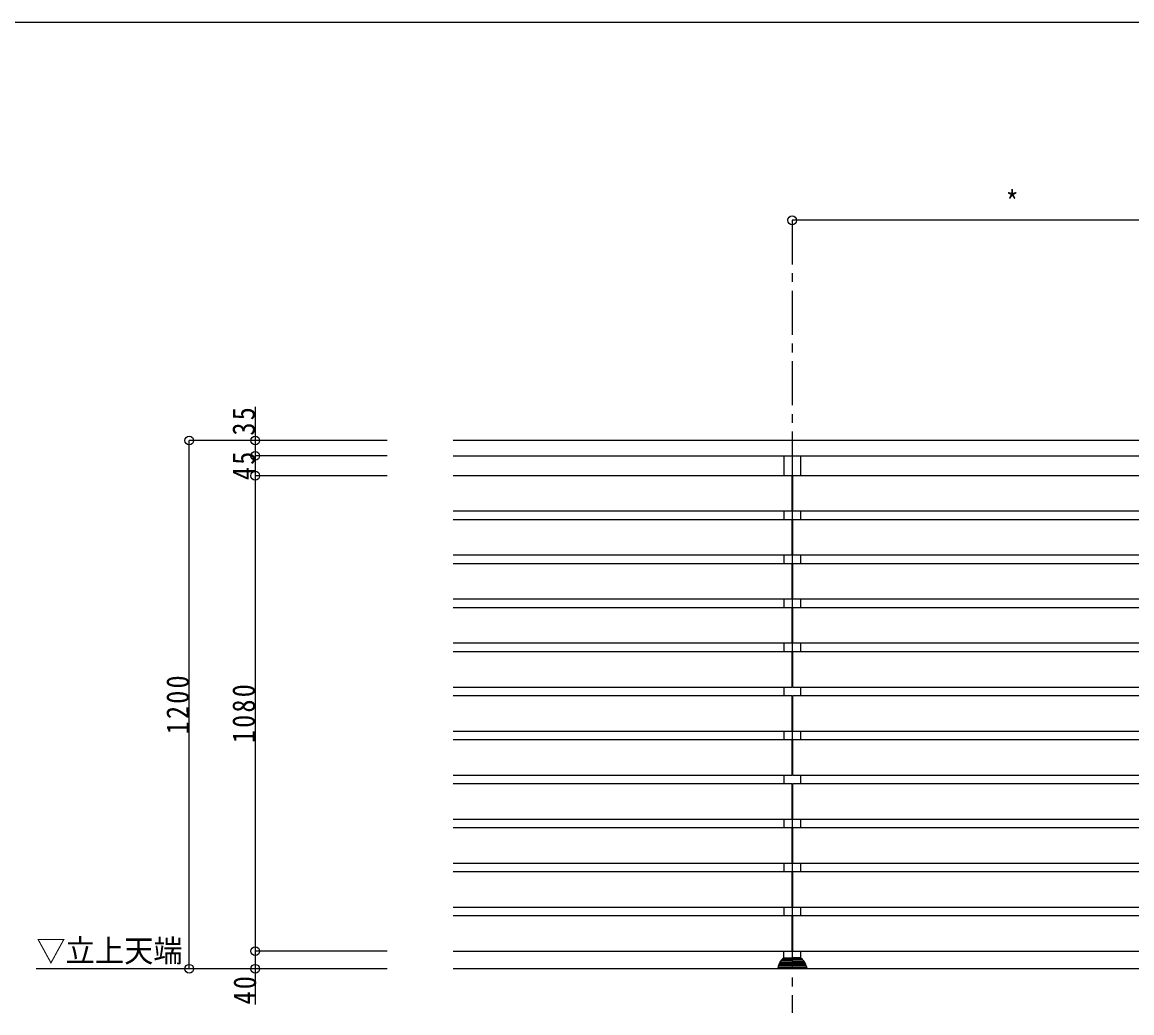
# Model space of a CAD drawing. Units: millimetres at full size, sheet at 1:5, with parts at other scales. Extents: x -1050 to 1050, y -742 to 742.
# Drawn here: x -335 to 295, y 120 to 682 of the extents above; entities that cross this region are included whole.
import ezdxf
from ezdxf.enums import TextEntityAlignment as Align

# ---------------------------------------------------------------- set-up
doc = ezdxf.new("R2010")
doc.units = ezdxf.units.MM
doc.header["$LTSCALE"] = 5
doc.linetypes.add('CHAIN1', pattern=[8, 5, -1, 1, -1])
doc.layers.add('1-5_図枠1_1', color=7, linetype='Continuous')
doc.layers.add('1-6_姿図', color=7, linetype='Continuous')
doc.styles.add('ＭＳ ゴシック', font='')
doc.styles.get('ＭＳ ゴシック').set_extended_font_data('MS Gothic')

# ---------------------------------------------------------------- blocks, each defined once
blk = doc.blocks.new('dimension_origin')
at = {"color": 0, "linetype": 'Continuous', "lineweight": -2}
blk.add_circle((0, 0), 1.25, dxfattribs=at)

msp = doc.modelspace()

# ---------------------------------------------------------------- linework, layer by layer
at = {"layer": '1-5_図枠1_1'}
msp.add_line((-990, 682.5), (703.535, 682.5), dxfattribs=at)
at = {"layer": '1-6_姿図', "linetype": 'CHAIN1'}
msp.add_line((102.5, 570), (102.5, 120), dxfattribs=at)
at = {"layer": '1-6_姿図'}
for p, q in [((352.5, 570), (102.5, 570)), ((-202.5, 464.011), (-202.5, 436.25)), ((-127.5, 445), (-240, 445)), ((-240, 145), (-240, 445)), ((872.5, 445), (-90, 445)), ((-127.5, 436.25), (-202.5, 436.25)), ((-202.5, 436.25), (-202.5, 425)), ((-90, 436.25), (872.5, 436.25)), ((97.75, 436.25), (97.75, 425)), ((107.25, 436.25), (107.25, 425)), ((-127.5, 425), (-202.5, 425)), ((-202.5, 425), (-202.5, 155)), ((102.25, 425), (-90, 425)), ((102.25, 425), (102.25, 405)), ((-90, 405), (102.25, 405)), ((97.75, 405), (97.75, 400)), ((107.25, 405), (107.25, 400)), ((102.25, 400), (-90, 400)), ((102.25, 400), (102.25, 380)), ((-90, 380), (102.25, 380)), ((97.75, 380), (97.75, 375)), ((107.25, 380), (107.25, 375)), ((102.25, 375), (-90, 375)), ((102.25, 375), (102.25, 355)), ((-90, 355), (102.25, 355)), ((97.75, 355), (97.75, 350)), ((107.25, 355), (107.25, 350)), ((102.25, 350), (-90, 350)), ((102.25, 350), (102.25, 330)), ((-90, 330), (102.25, 330)), ((97.75, 330), (97.75, 325)), ((107.25, 330), (107.25, 325)), ((102.25, 325), (-90, 325)), ((102.25, 325), (102.25, 305)), ((-90, 305), (102.25, 305)), ((97.75, 305), (97.75, 300)), ((107.25, 305), (107.25, 300)), ((102.25, 300), (-90, 300)), ((102.25, 300), (102.25, 280)), ((-90, 280), (102.25, 280)), ((97.75, 280), (97.75, 275)), ((107.25, 280), (107.25, 275)), ((102.25, 275), (-90, 275)), ((102.25, 275), (102.25, 255)), ((-90, 255), (102.25, 255)), ((97.75, 255), (97.75, 250)), ((107.25, 255), (107.25, 250)), ((102.25, 250), (-90, 250)), ((102.25, 250), (102.25, 230)), ((-90, 230), (102.25, 230)), ((97.75, 230), (97.75, 225)), ((107.25, 230), (107.25, 225)), ((102.25, 225), (-90, 225)), ((102.25, 225), (102.25, 205)), ((-90, 205), (102.25, 205)), ((97.75, 205), (97.75, 200)), ((107.25, 205), (107.25, 200)), ((102.25, 200), (-90, 200)), ((102.25, 200), (102.25, 180)), ((-90, 180), (102.25, 180)), ((97.75, 180), (97.75, 175)), ((107.25, 180), (107.25, 175)), ((102.25, 175), (-90, 175)), ((102.25, 175), (102.25, 155)), ((-127.5, 155), (-202.5, 155)), ((-202.5, 155), (-202.5, 124.729)), ((-90, 155), (102.25, 155)), ((97.75, 151.25), (97.75, 155)), ((107.25, 155), (107.25, 151.25)), ((-127.5, 145), (-326.963, 145)), ((877.5, 145), (-90, 145)), ((94.25, 145.482), (94.25, 145)), ((94.441, 146.311), (94.441, 145.8)), ((94.441, 145.8), (102.5, 145.8)), ((94.687, 147.014), (94.687, 146.599)), ((94.687, 146.6), (102.5, 146.6)), ((95.005, 147.76), (95.005, 147.407)), ((95.005, 147.407), (102.5, 147.407)), ((95.408, 148.524), (95.408, 148.2)), ((95.408, 148.2), (102.5, 148.2)), ((95.86, 149.001), (102.5, 149.001)), ((95.924, 149.302), (95.924, 149.001)), ((96.382, 149.8), (102.5, 149.8)), ((96.573, 150.1), (96.573, 149.8)), ((97.027, 150.6), (102.5, 150.6)), ((97.25, 150.75), (97.25, 150.6)), ((97.75, 151.25), (102.5, 151.25)), ((107.25, 151.25), (102.5, 151.25)), ((107.973, 150.6), (102.5, 150.6)), ((108.618, 149.8), (102.5, 149.8)), ((109.14, 149.001), (102.5, 149.001)), ((109.592, 148.2), (102.5, 148.2)), ((109.995, 147.407), (102.5, 147.407)), ((110.313, 146.6), (102.5, 146.6)), ((110.559, 145.8), (102.5, 145.8)), ((107.75, 150.75), (107.75, 150.6)), ((108.427, 150.1), (108.427, 149.8)), ((109.076, 149.302), (109.076, 149.001)), ((109.592, 148.524), (109.592, 148.2)), ((109.995, 147.76), (109.995, 147.407)), ((110.313, 147.014), (110.313, 146.599)), ((110.559, 146.311), (110.559, 145.8)), ((110.75, 145.482), (110.75, 145))]:
    msp.add_line(p, q, dxfattribs=at)
for points in [[(352.25, 425), (102.75, 425), (102.75, 405), (352.25, 405)], [(352.25, 400), (102.75, 400), (102.75, 380), (352.25, 380)], [(352.25, 375), (102.75, 375), (102.75, 355), (352.25, 355)], [(352.25, 350), (102.75, 350), (102.75, 330), (352.25, 330)], [(352.25, 325), (102.75, 325), (102.75, 305), (352.25, 305)], [(352.25, 300), (102.75, 300), (102.75, 280), (352.25, 280)], [(352.25, 275), (102.75, 275), (102.75, 255), (352.25, 255)], [(352.25, 250), (102.75, 250), (102.75, 230), (352.25, 230)], [(352.25, 225), (102.75, 225), (102.75, 205), (352.25, 205)], [(352.25, 200), (102.75, 200), (102.75, 180), (352.25, 180)], [(352.25, 175), (102.75, 175), (102.75, 155), (352.25, 155)]]:
    msp.add_lwpolyline(points, dxfattribs=at)
for centre, radius, start, end in [((94.614, 145.48), 0.364, 118.33625, 179.71056), ((94.744, 146.303), 0.303, 100.92102, 178.46143), ((95.056, 147.04), 0.37, 97.87545, 184.11221), ((95.42, 147.785), 0.415, 91.62275, 183.49063), ((95.873, 148.536), 0.466, 91.64474, 181.439), ((96.412, 149.312), 0.488, 86.57068, 181.25523), ((97.084, 150.089), 0.512, 86.56134, 178.79631), ((97.75, 150.75), 0.5, 90, 180), ((107.25, 150.75), 0.5, 0, 90), ((107.916, 150.089), 0.512, 1.20369, 93.43866), ((108.588, 149.312), 0.488, 358.74477, 93.42932), ((109.127, 148.536), 0.466, 358.561, 88.35526), ((109.58, 147.785), 0.415, 356.50937, 88.37725), ((109.944, 147.04), 0.37, 355.88779, 82.12455), ((110.256, 146.303), 0.303, 1.53857, 79.07898), ((110.386, 145.48), 0.364, 0.28944, 61.66375)]:
    msp.add_arc(centre, radius, start, end, dxfattribs=at)

# ---------------------------------------------------------------- block references
at = {"layer": '1-6_姿図', "xscale": 2, "yscale": 2}
for p, rotation in [((102.5, 570), 180), ((-240, 445), 90), ((-202.5, 445), 90), ((-202.5, 436.25), 270), ((-202.5, 436.25), 90), ((-202.5, 425), 270), ((-202.5, 425), 90), ((-202.5, 155), 270), ((-202.5, 155), 90), ((-240, 145), 270), ((-202.5, 145), 270)]:
    msp.add_blockref('dimension_origin', p, dxfattribs=dict(at, rotation=rotation))

# ---------------------------------------------------------------- texts
at = {"layer": '1-6_姿図', "style": 'ＭＳ ゴシック'}
for s, width, p in [('*', 0.85, (223.75, 570)), ('▽立上天端', 0.95, (-326.851, 145))]:
    msp.add_text(s, height=12.83, dxfattribs=dict(at, width=width)).set_placement(p, align=Align.BOTTOM_LEFT)
at = {"layer": '1-6_姿図', "char_height": 12.83, "attachment_point": 7, "rotation": 90, "style": 'ＭＳ ゴシック'}
for s, insert in [('\\T1.17;\\W0.85;35', (-202.5, 447.761)), ('\\T1.17;\\W0.85;45', (-202.5, 422.5)), ('\\T1.17;\\W0.85;1200', (-240, 278.125)), ('\\T1.17;\\W0.85;1080', (-202.5, 273.125)), ('\\T1.17;\\W0.85;40', (-201.885, 124.729))]:
    msp.add_mtext(s, dxfattribs=dict(at, insert=insert))

doc.saveas('drawing.dxf')
